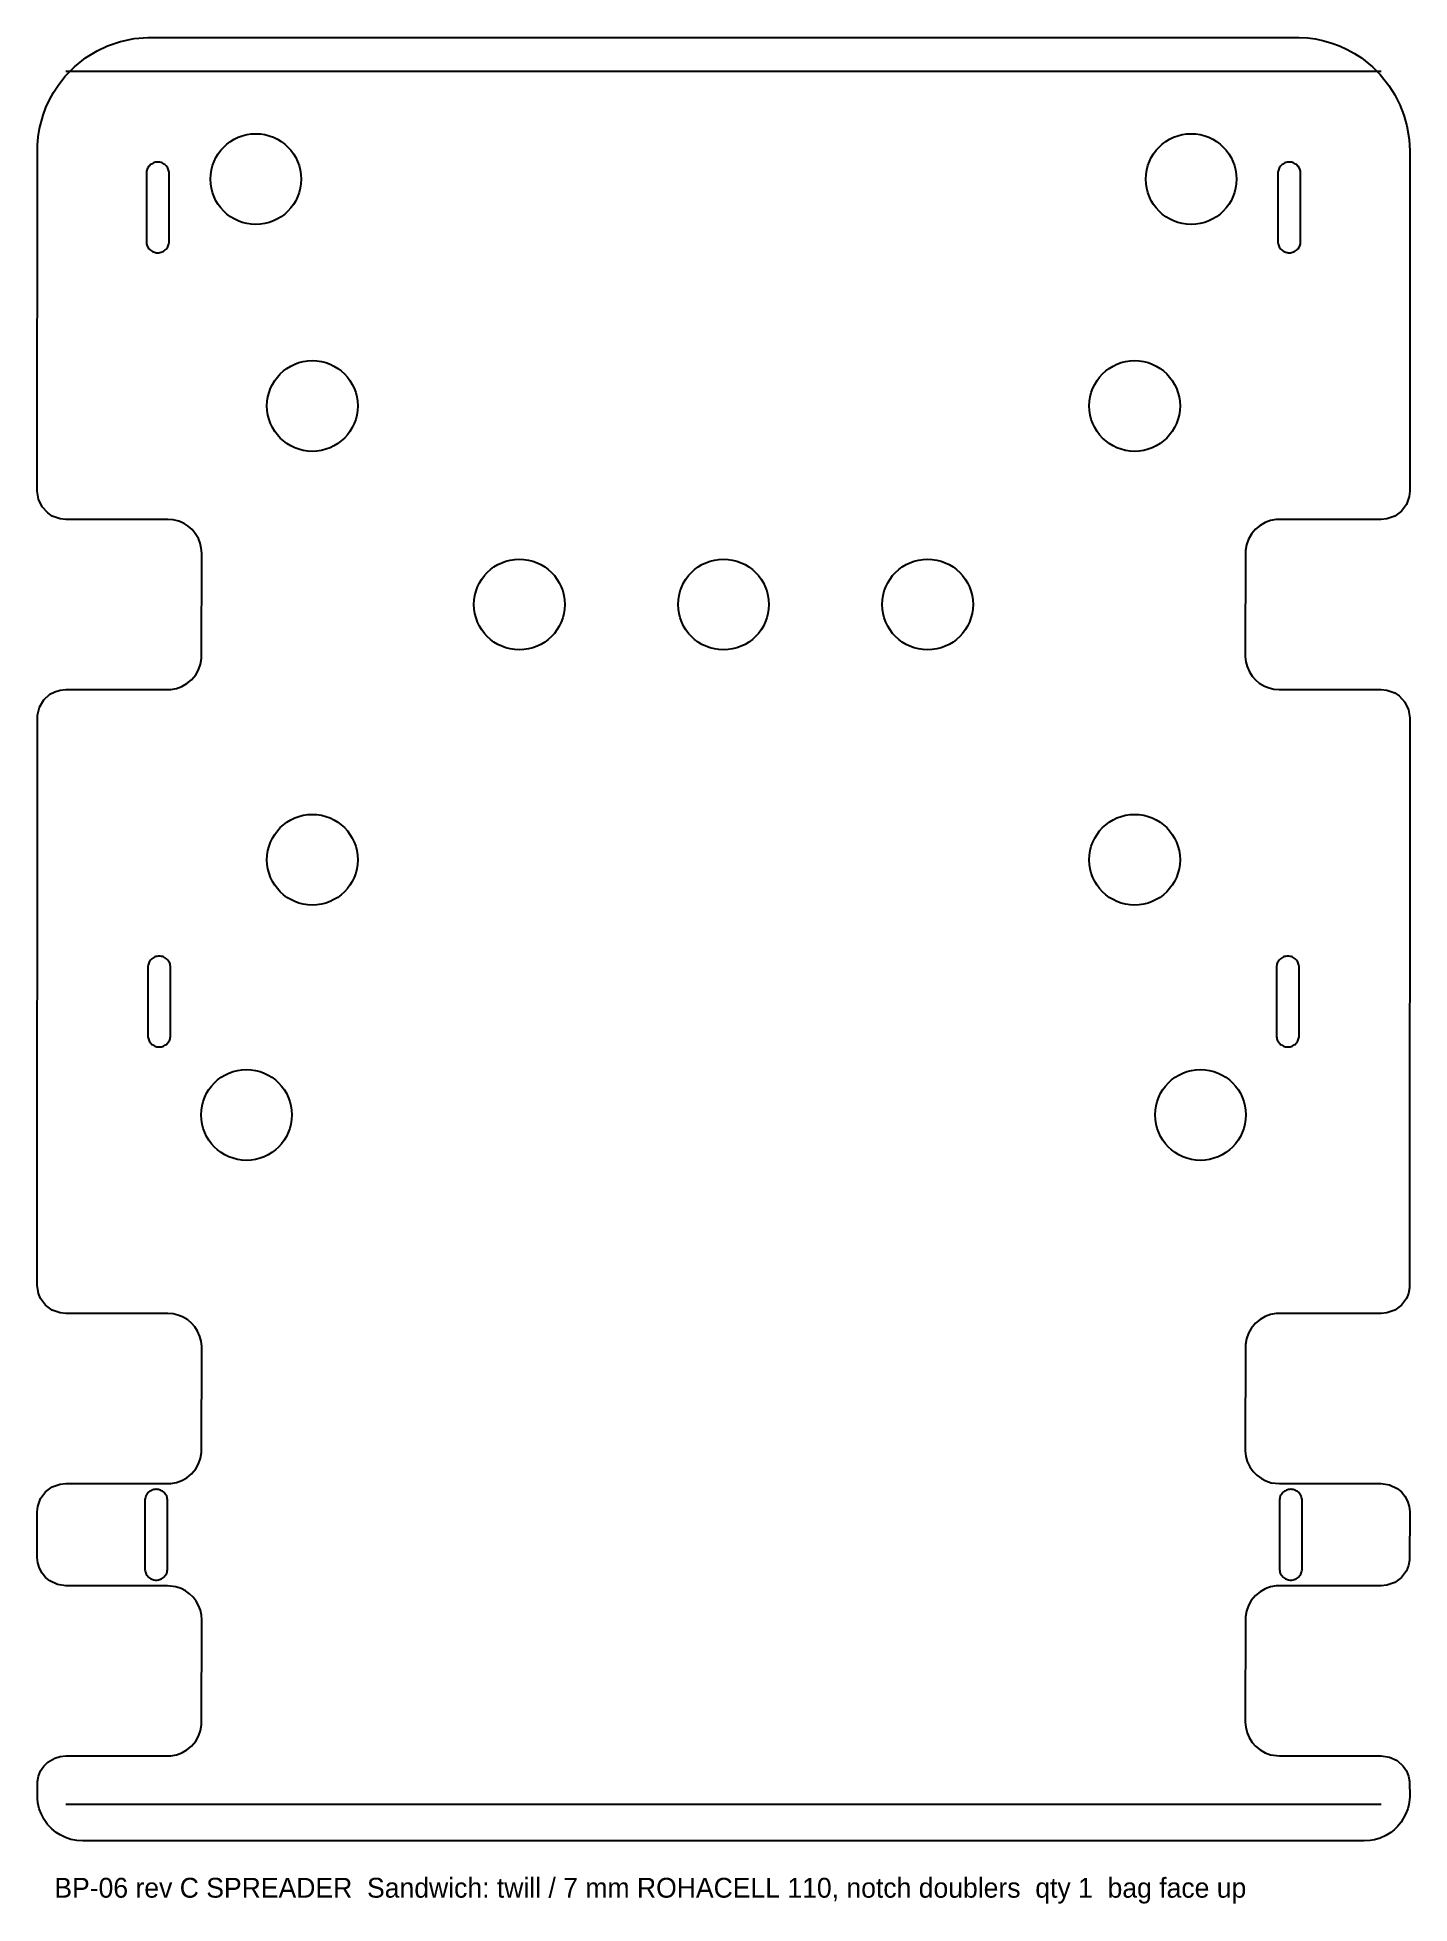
# Model space of a CAD drawing. Header units: millimetres. Extents: x -121 to 121, y 101 to 430.
import ezdxf

# ---------------------------------------------------------------- set-up
doc = ezdxf.new("R2010")
doc.units = ezdxf.units.MM
for name, color, linetype in [('CUT', 1, 'Continuous'), ('MARK', 5, 'Continuous'), ('TEXT', 7, 'Continuous')]:
    doc.layers.add(name, color=color, linetype=linetype)

msp = doc.modelspace()

# ---------------------------------------------------------------- linework, layer by layer
at = {"layer": 'CUT'}
for points in [[(-118.47, 114.16), (-119.18, 114.92), (-119.79, 115.78), (-120.29, 116.7), (-120.66, 117.68), (-120.89, 118.7), (-120.98, 119.48), (-120.98, 122.49), (-120.78, 123.45), (-120.41, 124.36), (-119.87, 125.17), (-119.17, 125.87), (-117.91, 126.62), (-116.98, 126.9), (-116, 127), (-97.47, 127.02), (-96.48, 127.2), (-95.49, 127.55), (-94.62, 128.05), (-93.8, 128.72), (-93.05, 129.62), (-92.55, 130.49), (-92.2, 131.48), (-92.02, 132.47), (-92, 150.97), (-92.06, 151.82), (-92.24, 152.68), (-92.55, 153.51), (-92.98, 154.28), (-93.51, 154.98), (-94.15, 155.6), (-94.86, 156.11), (-95.65, 156.52), (-96.6, 156.83), (-98.03, 157), (-116, 157), (-117.45, 157.22), (-118.78, 157.84), (-119.54, 158.46), (-120.16, 159.22), (-120.62, 160.09), (-120.9, 161.02), (-121, 162), (-121, 170), (-120.9, 170.98), (-120.41, 172.36), (-119.54, 173.54), (-118.36, 174.41), (-116.98, 174.9), (-116, 175), (-97.47, 175.02), (-96.48, 175.2), (-95.49, 175.55), (-94.62, 176.05), (-93.8, 176.72), (-93.05, 177.62), (-92.55, 178.49), (-92.2, 179.48), (-92.02, 180.47), (-92.01, 199.23), (-92.1, 200.11), (-92.33, 200.96), (-92.74, 201.88), (-93.22, 202.62), (-93.8, 203.28), (-94.48, 203.85), (-95.38, 204.4), (-96.2, 204.72), (-97.06, 204.92), (-97.97, 205), (-116, 205), (-116.98, 205.1), (-118.36, 205.59), (-119.54, 206.46), (-120.41, 207.64), (-120.78, 208.55), (-121, 210), (-120.98, 310.49), (-120.62, 311.91), (-119.87, 313.17), (-118.78, 314.16), (-117.91, 314.62), (-116.98, 314.9), (-116, 315), (-97.47, 315.02), (-96.48, 315.2), (-95.49, 315.55), (-94.62, 316.05), (-93.8, 316.72), (-93.05, 317.62), (-92.55, 318.49), (-92.2, 319.48), (-92.02, 320.47), (-92, 339.03), (-92.08, 339.94), (-92.28, 340.8), (-92.6, 341.62), (-93.15, 342.52), (-93.72, 343.2), (-94.38, 343.78), (-95.12, 344.26), (-96.04, 344.67), (-97.06, 344.92), (-97.97, 345), (-116, 345), (-116.98, 345.1), (-118.36, 345.59), (-119.17, 346.13), (-120.16, 347.22), (-120.78, 348.55), (-121, 350), (-120.98, 410.98), (-120.85, 412.45), (-120.62, 413.9), (-119.99, 416.27), (-119.48, 417.65), (-118.86, 418.99), (-118.15, 420.28), (-117.35, 421.52), (-116.14, 423.06), (-114.43, 424.82), (-112.52, 426.35), (-110.43, 427.64), (-108.65, 428.48), (-106.33, 429.28), (-103.93, 429.78), (-101.49, 429.99), (101.49, 429.99), (102.96, 429.9), (104.42, 429.71), (105.86, 429.4), (107.27, 428.99), (108.65, 428.48), (109.99, 427.86), (111.28, 427.15), (112.52, 426.35), (114.43, 424.82), (115.82, 423.43), (117.35, 421.52), (118.4, 419.86), (119.28, 418.1), (119.99, 416.27), (120.51, 414.38), (120.9, 411.96), (121, 410), (121, 350), (120.9, 349.02), (120.41, 347.64), (119.54, 346.46), (118.36, 345.59), (116.98, 345.1), (116, 345), (97.47, 344.98), (96.48, 344.8), (95.49, 344.45), (94.62, 343.95), (93.8, 343.28), (93.15, 342.52), (92.55, 341.51), (92.2, 340.52), (92.02, 339.53), (92.01, 320.77), (92.1, 319.89), (92.33, 319.04), (92.74, 318.12), (93.22, 317.38), (93.8, 316.72), (94.48, 316.15), (95.38, 315.6), (96.2, 315.28), (97.06, 315.08), (97.97, 315), (116, 315), (116.98, 314.9), (118.36, 314.41), (119.17, 313.87), (120.16, 312.78), (120.78, 311.45), (121, 310), (120.98, 209.51), (120.78, 208.55), (120.41, 207.64), (119.54, 206.46), (118.36, 205.59), (116.98, 205.1), (116, 205), (97.47, 204.98), (96.48, 204.8), (95.49, 204.45), (94.62, 203.95), (93.8, 203.28), (93.05, 202.38), (92.55, 201.51), (92.2, 200.52), (92.02, 199.53), (92.01, 180.77), (92.13, 179.77), (92.37, 178.92), (92.82, 177.97), (93.4, 177.15), (94.02, 176.51), (94.86, 175.89), (95.65, 175.48), (96.6, 175.17), (98.03, 175), (116, 175), (117.45, 174.78), (118.78, 174.16), (119.54, 173.54), (120.16, 172.78), (120.62, 171.91), (120.9, 170.98), (121, 170), (120.98, 161.51), (120.78, 160.55), (120.41, 159.64), (119.54, 158.46), (118.36, 157.59), (116.98, 157.1), (116, 157), (97.47, 156.98), (96.48, 156.8), (95.49, 156.45), (94.62, 155.95), (93.8, 155.28), (93.05, 154.38), (92.55, 153.51), (92.2, 152.52), (92.02, 151.53), (92, 132.97), (92.08, 132.06), (92.33, 131.04), (92.68, 130.23), (93.22, 129.38), (93.8, 128.72), (94.62, 128.05), (95.49, 127.55), (96.48, 127.2), (98.03, 127), (116, 127), (117.45, 126.78), (118.78, 126.16), (119.87, 125.17), (120.41, 124.36), (120.78, 123.45), (120.98, 122.49), (121, 119.74), (120.85, 118.44), (120.66, 117.68), (120.29, 116.7), (119.5, 115.34), (118.84, 114.53), (118.27, 113.99), (117.66, 113.5), (116.77, 112.94), (115.82, 112.51), (114.82, 112.21), (114.04, 112.07), (113, 112), (-113, 112), (-114.04, 112.07), (-115.07, 112.27), (-116.06, 112.61), (-117, 113.07), (-117.66, 113.5), (-118.47, 114.16)], [(-101.76, 394), (-101.75, 393.8), (-101.73, 393.61), (-101.68, 393.42), (-101.61, 393.23), (-101.53, 393.06), (-101.43, 392.89), (-101.31, 392.73), (-101.18, 392.59), (-101.03, 392.45), (-100.87, 392.34), (-100.71, 392.24), (-100.53, 392.15), (-100.34, 392.09), (-100.15, 392.04), (-99.96, 392.01), (-99.76, 392), (-99.57, 392.01), (-99.37, 392.04), (-99.18, 392.09), (-99, 392.15), (-98.82, 392.24), (-98.65, 392.34), (-98.49, 392.45), (-98.35, 392.59), (-98.22, 392.73), (-98.1, 392.89), (-98, 393.06), (-97.92, 393.23), (-97.85, 393.42), (-97.8, 393.61), (-97.77, 393.8), (-97.76, 394), (-97.76, 406), (-97.77, 406.2), (-97.8, 406.39), (-97.85, 406.58), (-97.92, 406.77), (-98, 406.94), (-98.1, 407.11), (-98.22, 407.27), (-98.35, 407.41), (-98.49, 407.55), (-98.65, 407.66), (-98.82, 407.76), (-99, 407.85), (-99.18, 407.91), (-99.37, 407.96), (-99.57, 407.99), (-99.76, 408), (-99.96, 407.99), (-100.15, 407.96), (-100.34, 407.91), (-100.53, 407.85), (-100.71, 407.76), (-100.87, 407.66), (-101.03, 407.55), (-101.18, 407.41), (-101.31, 407.27), (-101.43, 407.11), (-101.53, 406.94), (-101.61, 406.77), (-101.68, 406.58), (-101.73, 406.39), (-101.75, 406.2), (-101.76, 406), (-101.76, 394)], [(97.77, 393.8), (97.8, 393.61), (97.85, 393.42), (97.92, 393.23), (98, 393.06), (98.1, 392.89), (98.22, 392.73), (98.35, 392.59), (98.49, 392.45), (98.65, 392.34), (98.82, 392.24), (99, 392.15), (99.18, 392.09), (99.37, 392.04), (99.57, 392.01), (99.76, 392), (99.96, 392.01), (100.15, 392.04), (100.34, 392.09), (100.53, 392.15), (100.71, 392.24), (100.87, 392.34), (101.03, 392.45), (101.18, 392.59), (101.31, 392.73), (101.43, 392.89), (101.53, 393.06), (101.61, 393.23), (101.68, 393.42), (101.73, 393.61), (101.75, 393.8), (101.76, 394), (101.76, 406), (101.75, 406.2), (101.73, 406.39), (101.68, 406.58), (101.61, 406.77), (101.53, 406.94), (101.43, 407.11), (101.31, 407.27), (101.18, 407.41), (101.03, 407.55), (100.87, 407.66), (100.71, 407.76), (100.53, 407.85), (100.34, 407.91), (100.15, 407.96), (99.96, 407.99), (99.76, 408), (99.57, 407.99), (99.37, 407.96), (99.18, 407.91), (99, 407.85), (98.82, 407.76), (98.65, 407.66), (98.49, 407.55), (98.35, 407.41), (98.22, 407.27), (98.1, 407.11), (98, 406.94), (97.92, 406.77), (97.85, 406.58), (97.8, 406.39), (97.77, 406.2), (97.76, 406), (97.76, 394), (97.77, 393.8)], [(-101.47, 253.61), (-101.42, 253.42), (-101.36, 253.23), (-101.27, 253.06), (-101.17, 252.89), (-101.05, 252.73), (-100.92, 252.59), (-100.78, 252.45), (-100.62, 252.34), (-100.45, 252.24), (-100.27, 252.15), (-100.09, 252.09), (-99.9, 252.04), (-99.7, 252.01), (-99.51, 252), (-99.31, 252.01), (-99.12, 252.04), (-98.93, 252.09), (-98.74, 252.15), (-98.57, 252.24), (-98.4, 252.34), (-98.24, 252.45), (-98.09, 252.59), (-97.96, 252.73), (-97.84, 252.89), (-97.74, 253.06), (-97.66, 253.23), (-97.59, 253.42), (-97.55, 253.61), (-97.52, 253.8), (-97.51, 254), (-97.51, 266), (-97.52, 266.2), (-97.55, 266.39), (-97.59, 266.58), (-97.66, 266.77), (-97.74, 266.94), (-97.84, 267.11), (-97.96, 267.27), (-98.09, 267.41), (-98.24, 267.55), (-98.4, 267.66), (-98.57, 267.76), (-98.74, 267.85), (-98.93, 267.91), (-99.12, 267.96), (-99.31, 267.99), (-99.51, 268), (-99.7, 267.99), (-99.9, 267.96), (-100.09, 267.91), (-100.27, 267.85), (-100.45, 267.76), (-100.62, 267.66), (-100.78, 267.55), (-100.92, 267.41), (-101.05, 267.27), (-101.17, 267.11), (-101.27, 266.94), (-101.36, 266.77), (-101.42, 266.58), (-101.47, 266.39), (-101.5, 266.2), (-101.51, 266), (-101.51, 254), (-101.5, 253.8), (-101.47, 253.61)], [(97.59, 253.42), (97.66, 253.23), (97.74, 253.06), (97.84, 252.89), (97.96, 252.73), (98.09, 252.59), (98.24, 252.45), (98.4, 252.34), (98.57, 252.24), (98.74, 252.15), (98.93, 252.09), (99.12, 252.04), (99.31, 252.01), (99.51, 252), (99.7, 252.01), (99.9, 252.04), (100.09, 252.09), (100.27, 252.15), (100.45, 252.24), (100.62, 252.34), (100.78, 252.45), (100.92, 252.59), (101.05, 252.73), (101.17, 252.89), (101.27, 253.06), (101.36, 253.23), (101.42, 253.42), (101.47, 253.61), (101.5, 253.8), (101.51, 254), (101.51, 266), (101.5, 266.2), (101.47, 266.39), (101.42, 266.58), (101.36, 266.77), (101.27, 266.94), (101.17, 267.11), (101.05, 267.27), (100.92, 267.41), (100.78, 267.55), (100.62, 267.66), (100.45, 267.76), (100.27, 267.85), (100.09, 267.91), (99.9, 267.96), (99.7, 267.99), (99.51, 268), (99.31, 267.99), (99.12, 267.96), (98.93, 267.91), (98.74, 267.85), (98.57, 267.76), (98.4, 267.66), (98.24, 267.55), (98.09, 267.41), (97.96, 267.27), (97.84, 267.11), (97.74, 266.94), (97.66, 266.77), (97.59, 266.58), (97.55, 266.39), (97.52, 266.2), (97.51, 266), (97.51, 254), (97.52, 253.8), (97.55, 253.61), (97.59, 253.42)], [(-101.89, 159.23), (-101.8, 159.06), (-101.7, 158.89), (-101.59, 158.73), (-101.45, 158.59), (-101.31, 158.45), (-101.15, 158.34), (-100.98, 158.24), (-100.81, 158.15), (-100.62, 158.09), (-100.43, 158.04), (-100.24, 158.01), (-100.04, 158), (-99.84, 158.01), (-99.65, 158.04), (-99.46, 158.09), (-99.27, 158.15), (-99.1, 158.24), (-98.93, 158.34), (-98.77, 158.45), (-98.63, 158.59), (-98.49, 158.73), (-98.38, 158.89), (-98.28, 159.06), (-98.19, 159.23), (-98.13, 159.42), (-98.08, 159.61), (-98.05, 159.8), (-98.04, 160), (-98.04, 172), (-98.05, 172.2), (-98.08, 172.39), (-98.13, 172.58), (-98.19, 172.77), (-98.28, 172.94), (-98.38, 173.11), (-98.49, 173.27), (-98.63, 173.41), (-98.77, 173.55), (-98.93, 173.66), (-99.1, 173.76), (-99.27, 173.85), (-99.46, 173.91), (-99.65, 173.96), (-99.84, 173.99), (-100.04, 174), (-100.24, 173.99), (-100.43, 173.96), (-100.62, 173.91), (-100.81, 173.85), (-100.98, 173.76), (-101.15, 173.66), (-101.31, 173.55), (-101.45, 173.41), (-101.59, 173.27), (-101.7, 173.11), (-101.8, 172.94), (-101.89, 172.77), (-101.95, 172.58), (-102, 172.39), (-102.03, 172.2), (-102.04, 172), (-102.04, 160), (-102.03, 159.8), (-102, 159.61), (-101.95, 159.42), (-101.89, 159.23)], [(98.28, 159.06), (98.38, 158.89), (98.49, 158.73), (98.63, 158.59), (98.77, 158.45), (98.93, 158.34), (99.1, 158.24), (99.27, 158.15), (99.46, 158.09), (99.65, 158.04), (99.84, 158.01), (100.04, 158), (100.24, 158.01), (100.43, 158.04), (100.62, 158.09), (100.81, 158.15), (100.98, 158.24), (101.15, 158.34), (101.31, 158.45), (101.45, 158.59), (101.59, 158.73), (101.7, 158.89), (101.8, 159.06), (101.89, 159.23), (101.95, 159.42), (102, 159.61), (102.03, 159.8), (102.04, 160), (102.04, 172), (102.03, 172.2), (102, 172.39), (101.95, 172.58), (101.89, 172.77), (101.8, 172.94), (101.7, 173.11), (101.59, 173.27), (101.45, 173.41), (101.31, 173.55), (101.15, 173.66), (100.98, 173.76), (100.81, 173.85), (100.62, 173.91), (100.43, 173.96), (100.24, 173.99), (100.04, 174), (99.84, 173.99), (99.65, 173.96), (99.46, 173.91), (99.27, 173.85), (99.1, 173.76), (98.93, 173.66), (98.77, 173.55), (98.63, 173.41), (98.49, 173.27), (98.38, 173.11), (98.28, 172.94), (98.19, 172.77), (98.13, 172.58), (98.08, 172.39), (98.05, 172.2), (98.04, 172), (98.04, 160), (98.05, 159.8), (98.08, 159.61), (98.13, 159.42), (98.19, 159.23), (98.28, 159.06)]]:
    msp.add_lwpolyline(points, close=True, dxfattribs=at)
at = {"layer": 'MARK'}
for p, q in [((-116, 424), (116, 424)), ((-116, 118.5), (116, 118.5))]:
    msp.add_line(p, q, dxfattribs=at)
for centre in [(-82.47, 405), (82.47, 405), (-72.5, 365), (72.5, 365), (-36, 330), (0, 330), (36, 330), (-72.5, 285), (72.5, 285), (-84.11, 240), (84.11, 240)]:
    msp.add_circle(centre, 8, dxfattribs=at)

# ---------------------------------------------------------------- texts
at = {"layer": 'TEXT'}
msp.add_text('BP-06 rev C SPREADER  Sandwich: twill / 7 mm ROHACELL 110, notch doublers  qty 1  bag face up', height=3.5, dxfattribs=at).set_placement((-118, 102))

doc.saveas('drawing.dxf')
